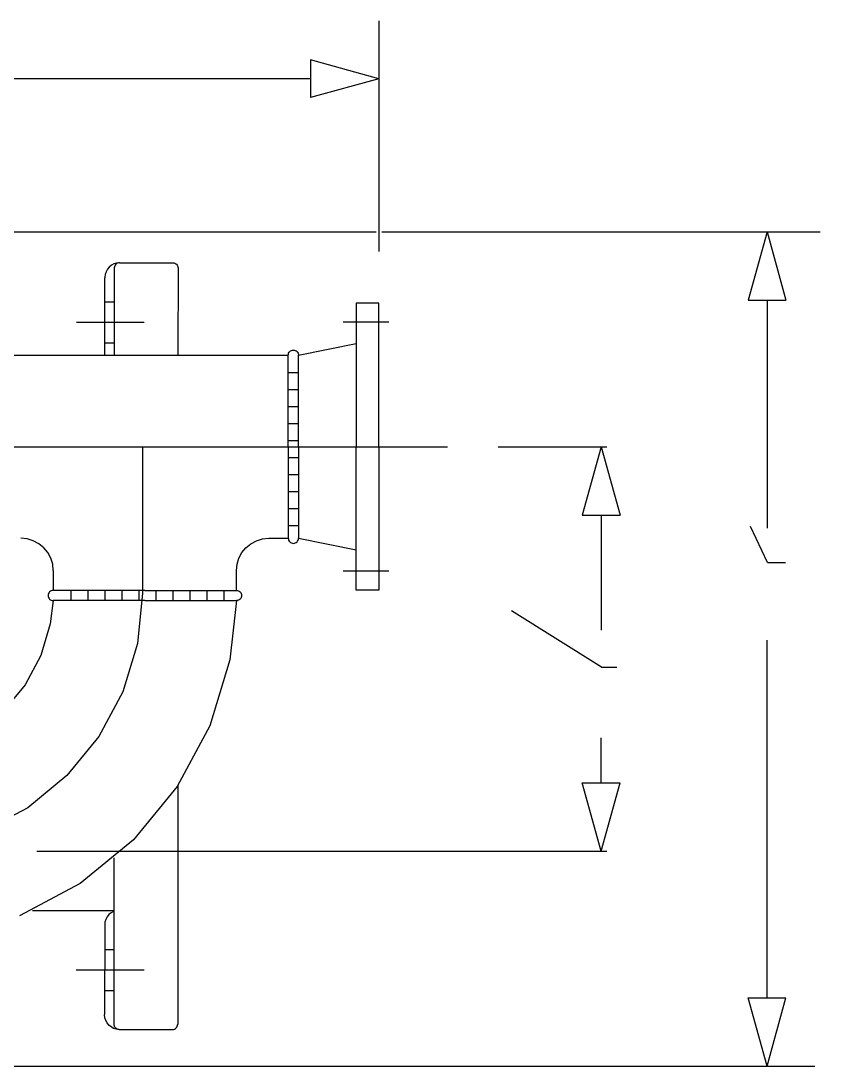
# Model space of a CAD drawing. Extents: x 476 to 1221, y 194 to 1004.
# Drawn here: x 952.6 to 1217.6, y 614.2 to 960.8 of the extents above; entities that cross this region are included whole.
import ezdxf

# ---------------------------------------------------------------- set-up
doc = ezdxf.new("R2010")
doc.units = 0
doc.header["$MEASUREMENT"] = 0
doc.layers.get('0').update_dxf_attribs({"linetype": 'CONTINUOUS'})
for name, color, linetype in [('-1', 7, 'CONTINUOUS'), ('1', 7, 'CONTINUOUS'), ('4', 7, 'CONTINUOUS')]:
    doc.layers.add(name, color=color, linetype=linetype)

msp = doc.modelspace()

# ---------------------------------------------------------------- linework, layer by layer
at = {"layer": '-1', "color": 3, "linetype": 'Continuous'}
msp.add_line((1048.63, 941.62), (515.13, 941.62), dxfattribs=at)
at = {"layer": '-1', "color": 5, "linetype": 'Continuous'}
for p, q in [((1200.13, 781.21), (1206.13, 781.21)), ((1145.14, 746.45), (1150.14, 746.45))]:
    msp.add_line(p, q, dxfattribs=at)
at = {"linetype": 'Continuous'}
for p, q in [((1200.13, 781.21), (1194.48, 793.17)), ((1145.14, 746.45), (1115.24, 765.22))]:
    msp.add_line(p, q, dxfattribs=at)
at = {"layer": '1', "color": 3, "linetype": 'Continuous'}
for p, q in [((1071.3, 960.8), (1071.3, 884.37)), ((861.82, 890.9), (1070.35, 890.9)), ((1072.26, 890.9), (1217.57, 890.9)), ((1199.98, 868.22), (1199.98, 792.6)), ((1110.85, 819.61), (1146.9, 819.61)), ((1144.99, 796.94), (1144.99, 758.77)), ((1199.98, 636.88), (1199.98, 755.48)), ((1144.99, 708.17), (1144.99, 723.06)), ((957.87, 685.49), (1146.9, 685.5)), ((844.03, 614.2), (1215.79, 614.2))]:
    msp.add_line(p, q, dxfattribs=at)
at = {"layer": '1', "color": 7, "linetype": 'Continuous'}
for p, q in [((984.33, 880.51), (983.43, 880.23)), ((985.27, 880.6), (984.33, 880.51)), ((984.63, 880.47), (984.33, 880.31)), ((984.95, 880.56), (984.63, 880.47)), ((985.28, 880.6), (984.95, 880.56)), ((985.26, 880.6), (1002.98, 880.59)), ((985.28, 880.6), (985.27, 880.6)), ((1002.98, 880.59), (1003.32, 880.56)), ((1003.32, 880.56), (1003.64, 880.46)), ((1003.64, 880.46), (1003.93, 880.3)), ((980.82, 877.62), (980.54, 876.72)), ((981.26, 878.46), (980.82, 877.62)), ((981.86, 879.19), (981.26, 878.46)), ((982.59, 879.79), (981.86, 879.19)), ((983.43, 880.23), (982.59, 879.79)), ((983.57, 878.88), (983.56, 849.97)), ((983.6, 879.22), (983.57, 878.88)), ((983.7, 879.54), (983.6, 879.22)), ((983.86, 879.84), (983.7, 879.54)), ((984.07, 880.1), (983.86, 879.84)), ((984.33, 880.31), (984.07, 880.1)), ((1003.93, 880.3), (1004.19, 880.09)), ((1004.19, 880.09), (1004.41, 879.83)), ((1004.41, 879.83), (1004.56, 879.53)), ((1004.56, 879.53), (1004.66, 879.21)), ((1004.66, 879.21), (1004.69, 878.88)), ((1004.69, 878.88), (1004.68, 849.97)), ((980.44, 849.97), (980.45, 875.62)), ((980.54, 876.72), (980.45, 875.78)), ((980.45, 875.78), (980.45, 875.62)), ((980.45, 867.64), (983.57, 867.64)), ((1071.3, 867.16), (1063.7, 867.16)), ((1063.7, 867.16), (1063.7, 819.61)), ((1071.3, 819.61), (1071.3, 867.16)), ((980.44, 854.07), (983.56, 854.07)), ((1044.63, 849.97), (1063.7, 853.84)), ((945.63, 849.97), (1041.24, 849.97)), ((1041.24, 849.97), (1041.27, 850.31)), ((1041.24, 819.61), (1041.24, 849.97)), ((1041.27, 850.31), (1041.36, 850.62)), ((1041.36, 850.62), (1041.52, 850.92)), ((1041.52, 850.92), (1041.73, 851.18)), ((1041.73, 851.18), (1041.99, 851.39)), ((1041.99, 851.39), (1042.28, 851.54)), ((1042.28, 851.54), (1042.6, 851.64)), ((1042.6, 851.64), (1042.93, 851.67)), ((1042.93, 851.67), (1043.27, 851.64)), ((1043.27, 851.64), (1043.58, 851.54)), ((1043.58, 851.54), (1043.88, 851.39)), ((1043.88, 851.39), (1044.14, 851.18)), ((1044.14, 851.18), (1044.35, 850.92)), ((1044.35, 850.92), (1044.5, 850.62)), ((1044.5, 850.62), (1044.6, 850.31)), ((1044.6, 850.31), (1044.63, 849.97)), ((1044.63, 819.61), (1044.63, 849.97)), ((1044.63, 844.1), (1041.24, 844.1)), ((1044.63, 838.46), (1041.24, 838.46)), ((1044.63, 832.82), (1041.24, 832.82)), ((1044.63, 827.18), (1041.24, 827.18)), ((1044.63, 821.54), (1041.24, 821.54)), ((1041.24, 819.61), (1041.24, 789.25)), ((1044.63, 819.61), (1044.63, 789.25)), ((1063.7, 772.06), (1063.7, 819.61)), ((1071.3, 819.61), (1071.3, 772.06)), ((1044.63, 815.9), (1041.24, 815.9)), ((1044.63, 810.26), (1041.24, 810.26)), ((1044.63, 804.62), (1041.24, 804.62)), ((1044.63, 798.98), (1041.24, 798.98)), ((1044.63, 793.34), (1041.24, 793.34)), ((954.69, 789.04), (952.6, 789.25)), ((956.71, 788.43), (954.69, 789.04)), ((958.56, 787.44), (956.71, 788.43)), ((960.19, 786.1), (958.56, 787.44)), ((1027.2, 786.1), (1028.83, 787.44)), ((1028.83, 787.44), (1030.69, 788.43)), ((1030.69, 788.43), (1032.7, 789.04)), ((1032.7, 789.04), (1034.79, 789.25)), ((1034.79, 789.25), (1041.24, 789.25)), ((1041.24, 789.25), (1041.27, 788.92)), ((1041.27, 788.92), (1041.36, 788.6)), ((1041.36, 788.6), (1041.52, 788.3)), ((1041.52, 788.3), (1041.73, 788.05)), ((1041.73, 788.05), (1041.99, 787.83)), ((1041.99, 787.83), (1042.28, 787.68)), ((1042.28, 787.68), (1042.6, 787.58)), ((1042.6, 787.58), (1042.93, 787.55)), ((1042.93, 787.55), (1043.27, 787.58)), ((1043.27, 787.58), (1043.58, 787.68)), ((1043.58, 787.68), (1043.88, 787.83)), ((1043.88, 787.83), (1044.14, 788.05)), ((1044.14, 788.05), (1044.35, 788.3)), ((1044.35, 788.3), (1044.5, 788.6)), ((1044.5, 788.6), (1044.6, 788.92)), ((1044.6, 788.92), (1044.63, 789.25)), ((1044.63, 789.25), (1063.7, 785.38)), ((961.52, 784.48), (960.19, 786.1)), ((962.52, 782.62), (961.52, 784.48)), ((1024.88, 782.62), (1025.87, 784.48)), ((1025.87, 784.48), (1027.2, 786.1)), ((963.13, 780.61), (962.52, 782.62)), ((963.33, 778.51), (963.13, 780.61)), ((1024.06, 778.51), (1024.27, 780.61)), ((1024.27, 780.61), (1024.88, 782.62)), ((963.33, 778.51), (963.33, 771.96)), ((1024.06, 771.96), (1024.06, 778.51)), ((961.67, 770.59), (961.63, 770.26)), ((961.63, 770.26), (961.67, 769.93)), ((961.76, 770.91), (961.67, 770.59)), ((961.67, 769.93), (961.76, 769.61)), ((961.92, 771.2), (961.76, 770.91)), ((961.76, 769.61), (961.92, 769.32)), ((962.13, 771.46), (961.92, 771.2)), ((962.39, 771.67), (962.13, 771.46)), ((962.68, 771.83), (962.39, 771.67)), ((963, 771.93), (962.68, 771.83)), ((963.33, 771.96), (963, 771.93)), ((993.7, 771.96), (963.33, 771.96)), ((969.21, 768.56), (969.21, 771.96)), ((974.85, 768.56), (974.85, 771.96)), ((980.49, 768.56), (980.49, 771.96)), ((986.13, 768.56), (986.13, 771.96)), ((991.77, 768.56), (991.77, 771.96)), ((993.7, 771.96), (1024.06, 771.96)), ((997.41, 768.56), (997.41, 771.96)), ((1003.05, 768.56), (1003.05, 771.96)), ((1008.69, 768.56), (1008.69, 771.96)), ((1014.33, 768.56), (1014.33, 771.96)), ((1019.97, 768.56), (1019.97, 771.96)), ((1024.06, 771.96), (1024.39, 771.93)), ((1024.39, 771.93), (1024.71, 771.83)), ((1024.71, 771.83), (1025, 771.67)), ((1025, 771.67), (1025.26, 771.46)), ((1025.26, 771.46), (1025.47, 771.2)), ((1025.47, 771.2), (1025.63, 770.91)), ((1025.63, 769.61), (1025.47, 769.32)), ((1025.63, 770.91), (1025.73, 770.59)), ((1025.73, 769.93), (1025.63, 769.61)), ((1025.73, 770.59), (1025.76, 770.26)), ((1025.76, 770.26), (1025.73, 769.93)), ((1071.3, 772.06), (1063.7, 772.06)), ((961.92, 769.32), (962.13, 769.06)), ((962.13, 769.06), (962.39, 768.85)), ((963.33, 768.56), (962.35, 760.84)), ((962.39, 768.85), (962.68, 768.69)), ((962.68, 768.69), (963, 768.59)), ((963, 768.59), (963.33, 768.56)), ((993.7, 768.56), (963.33, 768.56)), ((993.7, 768.56), (1024.06, 768.56)), ((1024.06, 768.56), (1021.86, 748.92)), ((1024.39, 768.59), (1024.06, 768.56)), ((1024.71, 768.69), (1024.39, 768.59)), ((1025, 768.85), (1024.71, 768.69)), ((1025.26, 769.06), (1025, 768.85)), ((1025.47, 769.32), (1025.26, 769.06)), ((962.35, 760.84), (959.16, 750.35)), ((959.16, 750.35), (953.99, 740.67)), ((1021.86, 748.92), (1015.23, 727.05)), ((953.99, 740.67), (947.04, 732.2)), ((1015.23, 727.05), (1004.46, 706.9)), ((1004.63, 707.15), (1004.59, 628.06)), ((1004.46, 706.9), (989.97, 689.24)), ((989.97, 689.24), (972.3, 674.75)), ((983.47, 628.07), (983.49, 683.24)), ((972.3, 674.75), (952.15, 663.98)), ((956.43, 665.85), (983.49, 665.84)), ((983.48, 665.51), (983.34, 665.46)), ((980.73, 662.86), (980.46, 661.95)), ((981.18, 663.69), (980.73, 662.86)), ((981.78, 664.42), (981.18, 663.69)), ((982.51, 665.02), (981.78, 664.42)), ((983.34, 665.46), (982.51, 665.02)), ((980.37, 660.86), (980.36, 631.33)), ((980.46, 661.95), (980.37, 661.01)), ((980.37, 661.01), (980.37, 660.85)), ((980.36, 652.89), (983.48, 652.88)), ((980.36, 639.31), (983.47, 639.31)), ((980.35, 631.18), (980.35, 631.33)), ((980.44, 630.24), (980.35, 631.18)), ((980.72, 629.33), (980.44, 630.24)), ((981.16, 628.5), (980.72, 629.33)), ((981.76, 627.77), (981.16, 628.5)), ((982.49, 627.17), (981.76, 627.77)), ((983.5, 627.73), (983.47, 628.07)), ((983.6, 627.41), (983.5, 627.73)), ((983.76, 627.12), (983.6, 627.41)), ((1004.31, 627.11), (1004.46, 627.4)), ((1004.46, 627.4), (1004.56, 627.73)), ((1004.56, 627.73), (1004.59, 628.06)), ((983.33, 626.72), (982.49, 627.17)), ((984.23, 626.45), (983.33, 626.72)), ((983.97, 626.86), (983.76, 627.12)), ((984.23, 626.64), (983.97, 626.86)), ((984.53, 626.49), (984.23, 626.64)), ((985.17, 626.36), (984.23, 626.45)), ((984.85, 626.39), (984.53, 626.49)), ((985.18, 626.36), (984.85, 626.39)), ((985.18, 626.36), (985.17, 626.36)), ((985.17, 626.36), (1002.88, 626.35)), ((1002.88, 626.35), (1003.22, 626.38)), ((1003.22, 626.38), (1003.54, 626.48)), ((1003.54, 626.48), (1003.83, 626.64)), ((1003.83, 626.64), (1004.09, 626.85)), ((1004.09, 626.85), (1004.31, 627.11))]:
    msp.add_line(p, q, dxfattribs=at)
at = {"layer": '1', "color": 4, "linetype": 'Continuous'}
for p, q in [((970.99, 860.86), (993.5, 860.85)), ((1074.63, 860.85), (1059.48, 860.85)), ((653.94, 819.61), (1094.04, 819.61)), ((992.89, 819.61), (992.9, 771.96)), ((1074.63, 778.37), (1059.48, 778.37)), ((992.9, 771.04), (991.26, 754.35)), ((992.9, 771.95), (992.9, 771.04)), ((991.26, 754.35), (986.39, 738.29)), ((986.39, 738.29), (978.48, 723.49)), ((978.48, 723.49), (967.84, 710.52)), ((967.84, 710.52), (954.87, 699.88)), ((954.87, 699.88), (940.07, 691.97)), ((970.91, 646.1), (993.42, 646.09))]:
    msp.add_line(p, q, dxfattribs=at)
at = {"layer": '4', "color": 3, "linetype": 'Continuous'}
for p, q in [((1048.63, 947.89), (1048.63, 935.35)), ((1071.3, 941.62), (1048.63, 947.89)), ((1048.63, 947.89), (1048.63, 935.35)), ((1071.3, 941.62), (1048.63, 935.35)), ((1199.98, 890.9), (1193.71, 868.22)), ((1199.98, 890.9), (1206.25, 868.22)), ((1193.71, 868.22), (1206.25, 868.22)), ((1193.71, 868.22), (1206.25, 868.22)), ((1144.99, 819.61), (1138.72, 796.94)), ((1144.99, 819.61), (1151.26, 796.94)), ((1138.72, 796.94), (1151.26, 796.94)), ((1138.72, 796.94), (1151.26, 796.94)), ((1138.72, 708.17), (1151.26, 708.17)), ((1144.99, 685.5), (1138.72, 708.17)), ((1138.72, 708.17), (1151.26, 708.17)), ((1144.99, 685.5), (1151.26, 708.17)), ((1193.71, 636.88), (1206.25, 636.88)), ((1199.98, 614.2), (1193.71, 636.88)), ((1193.71, 636.88), (1206.25, 636.88)), ((1199.98, 614.2), (1206.25, 636.88))]:
    msp.add_line(p, q, dxfattribs=at)

doc.saveas('drawing.dxf')
